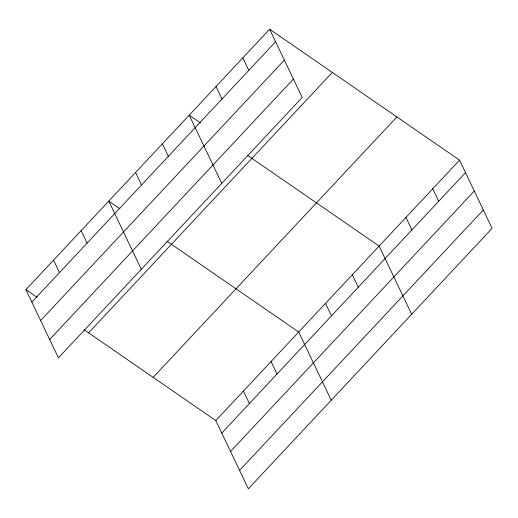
<?xml version="1.0" encoding="UTF-8"?>
<svg xmlns="http://www.w3.org/2000/svg" width="518" height="518" viewBox="0 0 518 518"><rect width="100%" height="100%" fill="white"/><g stroke="black" fill="none" stroke-linecap="round" stroke-linejoin="round"><path stroke-width="0.78" d="M269.651 29.222L302.188 97.429L58.43 357.86L25.9 289.653L269.651 29.222L459.57 160.14L492.1 228.347L248.349 488.778L215.812 420.571L84 329.707M31.857 302.143L275.608 41.712M40.624 320.532L284.382 60.094M49.663 339.478L293.415 79.04M88.572 332.86L332.323 72.423M153.14 377.369L396.898 116.938M215.812 420.571L459.57 160.14M221.769 433.061L465.527 172.624M230.542 451.45L474.294 191.012M239.575 470.389L483.333 209.958M200.311 122.818L189.212 115.164L221.749 183.372M247.319 155.219L379.131 246.082L411.661 314.29M119.872 208.76L108.774 201.107L141.31 269.315M166.88 241.161L298.692 332.025L331.222 400.233M25.9 289.653L36.998 297.306M432.757 188.785L438.714 201.275M405.944 217.437L411.901 229.921M352.318 274.728L358.275 287.218M242.838 57.867L248.795 70.357M325.505 303.38L331.462 315.863M216.025 86.519L221.982 99.003M271.063 361.538L277.02 374.028M162.399 143.81L168.356 156.3M243.441 391.058L249.398 403.548M135.587 172.462L141.543 184.945M81.151 230.627L87.108 243.11M53.522 260.14L59.479 272.63"/></g></svg>
